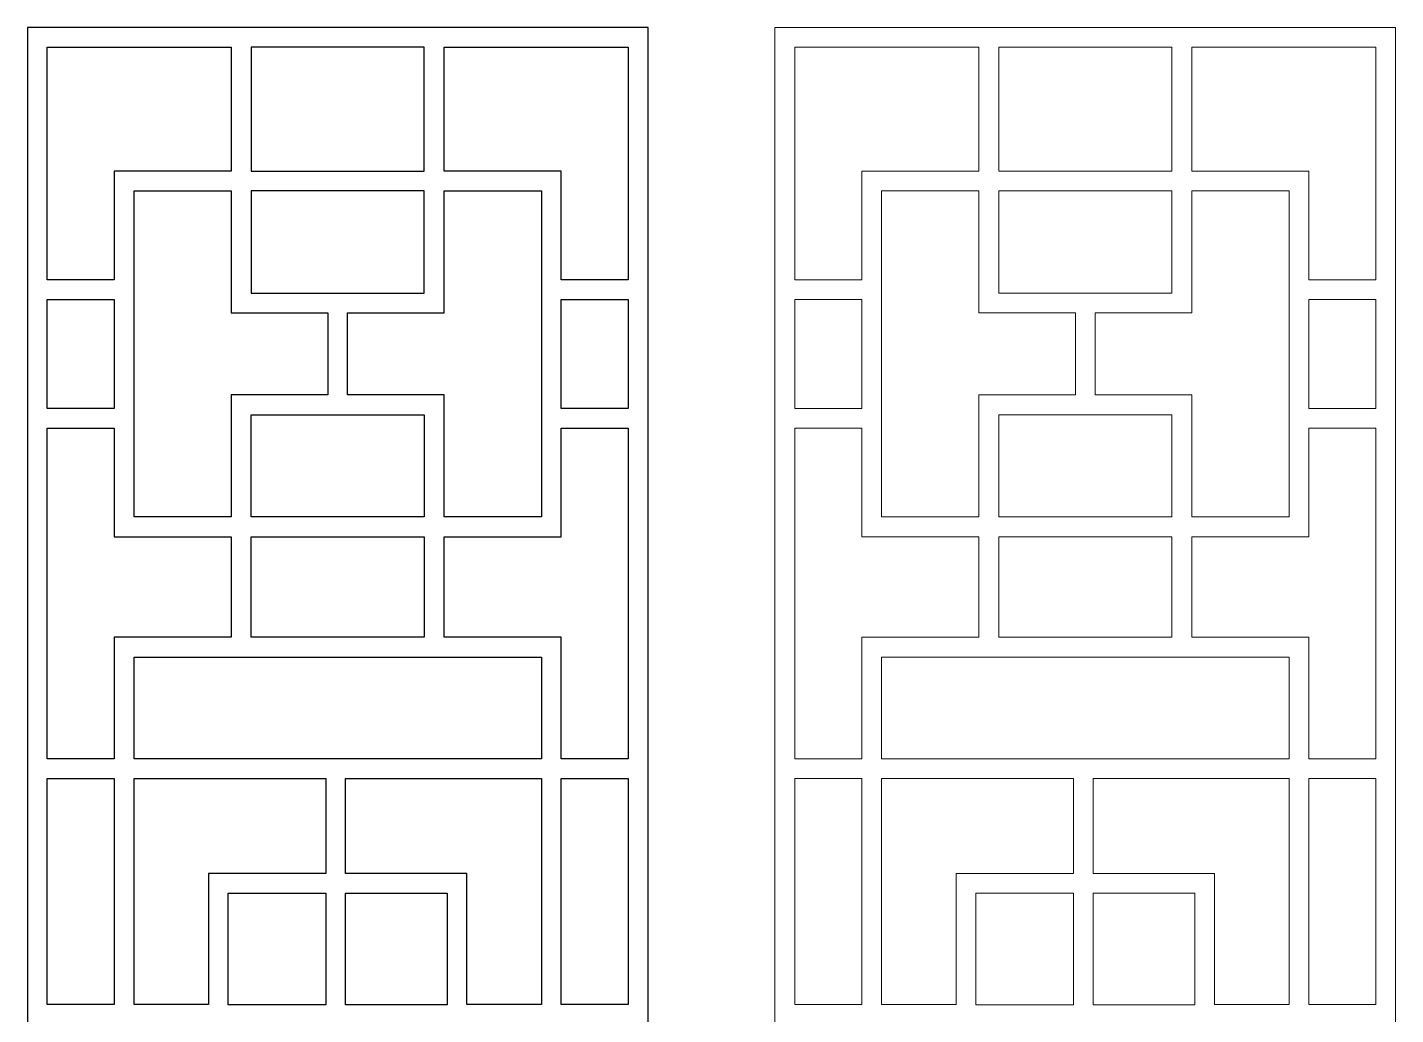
# Model space of a CAD drawing. Header units: centimetres. Extents: x -8.5 to 8.1, y -13.5 to 14.1.
# Drawn here: x -8.53 to 8.13, y 2.08 to 14.09 of the extents above; entities that cross this region are included whole.
import ezdxf

# ---------------------------------------------------------------- set-up
doc = ezdxf.new("R2010")
doc.units = ezdxf.units.CM
doc.header["$MEASUREMENT"] = 0
doc.layers.add('layer 1', color=7, linetype='Continuous')

msp = doc.modelspace()

# ---------------------------------------------------------------- linework, layer by layer
at = {"layer": 'layer 1', "color": 177}
for points, knots in [([(-8.53212, 14.08706), (-8.53212, 14.08706), (-0.97541, 14.08706), (-0.97541, 14.08706), (-0.97541, 14.08706), (-0.97541, 4.20675), (-0.97541, -3.57811), (-0.97541, -13.45845), (-0.97541, -13.45845), (-0.97541, -13.45845), (-8.53212, -13.45845), (-8.53212, -13.45845), (-8.53212, -13.45845), (-8.53212, -3.57811), (-8.53212, 4.20675), (-8.53212, 14.08706)], [0, 0, 0, 0, 0.2, 0.2, 0.2, 0.2, 0.4, 0.4, 0.4, 0.4, 0.6, 0.6, 0.6, 0.6, 1, 1, 1, 1]), ([(-8.29104, 11.01751), (-8.29104, 11.01751), (-7.47503, 11.01751), (-7.47503, 11.01751), (-7.47503, 11.01751), (-7.47503, 11.01751), (-7.47503, 12.33679), (-7.47503, 12.33679), (-7.47503, 12.33679), (-7.47503, 12.33679), (-6.04901, 12.33679), (-6.04901, 12.33679), (-6.04901, 12.33679), (-6.04901, 12.33679), (-6.04901, 13.84685), (-6.04901, 13.84685), (-6.04901, 13.84685), (-6.04901, 13.84685), (-8.29104, 13.84685), (-8.29104, 13.84685), (-8.29104, 13.84685), (-8.29104, 13.84685), (-8.29104, 11.01751), (-8.29104, 11.01751)], [0, 0, 0, 0, 0.14285714, 0.14285714, 0.14285714, 0.14285714, 0.28571429, 0.28571429, 0.28571429, 0.28571429, 0.42857143, 0.42857143, 0.42857143, 0.42857143, 0.57142857, 0.57142857, 0.57142857, 0.57142857, 0.71428571, 0.71428571, 0.71428571, 0.71428571, 1, 1, 1, 1]), ([(-3.6997, 13.84685), (-3.6997, 13.84685), (-3.6997, 12.33679), (-3.6997, 12.33679), (-3.6997, 12.33679), (-3.6997, 12.33679), (-5.80776, 12.33679), (-5.80776, 12.33679), (-5.80776, 12.33679), (-5.80776, 12.33679), (-5.80776, 13.84685), (-5.80776, 13.84685), (-5.80776, 13.84685), (-5.80776, 13.84685), (-3.6997, 13.84685), (-3.6997, 13.84685)], [0, 0, 0, 0, 0.2, 0.2, 0.2, 0.2, 0.4, 0.4, 0.4, 0.4, 0.6, 0.6, 0.6, 0.6, 1, 1, 1, 1]), ([(-2.03262, 11.01751), (-2.03262, 11.01751), (-1.21666, 11.01751), (-1.21666, 11.01751), (-1.21666, 11.01751), (-1.21666, 11.01751), (-1.21666, 13.84685), (-1.21666, 13.84685), (-1.21666, 13.84685), (-1.21666, 13.84685), (-3.4586, 13.84685), (-3.4586, 13.84685), (-3.4586, 13.84685), (-3.4586, 13.84685), (-3.4586, 12.33679), (-3.4586, 12.33679), (-3.4586, 12.33679), (-3.4586, 12.33679), (-2.03262, 12.33679), (-2.03262, 12.33679), (-2.03262, 12.33679), (-2.03262, 12.33679), (-2.03262, 11.01751), (-2.03262, 11.01751)], [0, 0, 0, 0, 0.14285714, 0.14285714, 0.14285714, 0.14285714, 0.28571429, 0.28571429, 0.28571429, 0.28571429, 0.42857143, 0.42857143, 0.42857143, 0.42857143, 0.57142857, 0.57142857, 0.57142857, 0.57142857, 0.71428571, 0.71428571, 0.71428571, 0.71428571, 1, 1, 1, 1]), ([(-4.87432, 9.61466), (-4.87432, 9.61466), (-4.87432, 10.6125), (-4.87432, 10.6125), (-4.87432, 10.6125), (-4.87432, 10.6125), (-6.04901, 10.6125), (-6.04901, 10.6125), (-6.04901, 10.6125), (-6.04901, 10.6125), (-6.04901, 12.09655), (-6.04901, 12.09655), (-6.04901, 12.09655), (-6.04901, 12.09655), (-7.23379, 12.09655), (-7.23379, 12.09655), (-7.23379, 12.09655), (-7.23379, 12.09655), (-7.23379, 8.1305), (-7.23379, 8.1305), (-7.23379, 8.1305), (-7.23379, 8.1305), (-6.04901, 8.1305), (-6.04901, 8.1305), (-6.04901, 8.1305), (-6.04901, 8.1305), (-6.04901, 9.61466), (-6.04901, 9.61466), (-6.04901, 9.61466), (-6.04901, 9.61466), (-4.87432, 9.61466), (-4.87432, 9.61466)], [0, 0, 0, 0, 0.11111111, 0.11111111, 0.11111111, 0.11111111, 0.22222222, 0.22222222, 0.22222222, 0.22222222, 0.33333333, 0.33333333, 0.33333333, 0.33333333, 0.44444444, 0.44444444, 0.44444444, 0.44444444, 0.55555556, 0.55555556, 0.55555556, 0.55555556, 0.66666667, 0.66666667, 0.66666667, 0.66666667, 0.77777778, 0.77777778, 0.77777778, 0.77777778, 1, 1, 1, 1]), ([(-3.6997, 12.09655), (-3.6997, 12.09655), (-3.6997, 10.85277), (-3.6997, 10.85277), (-3.6997, 10.85277), (-3.6997, 10.85277), (-5.80776, 10.85277), (-5.80776, 10.85277), (-5.80776, 10.85277), (-5.80776, 10.85277), (-5.80776, 12.09655), (-5.80776, 12.09655), (-5.80776, 12.09655), (-5.80776, 12.09655), (-3.6997, 12.09655), (-3.6997, 12.09655)], [0, 0, 0, 0, 0.2, 0.2, 0.2, 0.2, 0.4, 0.4, 0.4, 0.4, 0.6, 0.6, 0.6, 0.6, 1, 1, 1, 1]), ([(-4.6331, 10.6125), (-4.6331, 10.6125), (-4.6331, 9.61466), (-4.6331, 9.61466), (-4.6331, 9.61466), (-4.6331, 9.61466), (-3.4586, 9.61466), (-3.4586, 9.61466), (-3.4586, 9.61466), (-3.4586, 9.61466), (-3.4586, 8.1305), (-3.4586, 8.1305), (-3.4586, 8.1305), (-3.4586, 8.1305), (-2.27363, 8.1305), (-2.27363, 8.1305), (-2.27363, 8.1305), (-2.27363, 8.1305), (-2.27363, 12.09655), (-2.27363, 12.09655), (-2.27363, 12.09655), (-2.27363, 12.09655), (-3.4586, 12.09655), (-3.4586, 12.09655), (-3.4586, 12.09655), (-3.4586, 12.09655), (-3.4586, 10.6125), (-3.4586, 10.6125), (-3.4586, 10.6125), (-3.4586, 10.6125), (-4.6331, 10.6125), (-4.6331, 10.6125)], [0, 0, 0, 0, 0.11111111, 0.11111111, 0.11111111, 0.11111111, 0.22222222, 0.22222222, 0.22222222, 0.22222222, 0.33333333, 0.33333333, 0.33333333, 0.33333333, 0.44444444, 0.44444444, 0.44444444, 0.44444444, 0.55555556, 0.55555556, 0.55555556, 0.55555556, 0.66666667, 0.66666667, 0.66666667, 0.66666667, 0.77777778, 0.77777778, 0.77777778, 0.77777778, 1, 1, 1, 1]), ([(-7.47503, 10.77727), (-7.47503, 10.77727), (-8.29104, 10.77727), (-8.29104, 10.77727), (-8.29104, 10.77727), (-8.29104, 10.77727), (-8.29104, 9.44987), (-8.29104, 9.44987), (-8.29104, 9.44987), (-8.29104, 9.44987), (-7.47503, 9.44987), (-7.47503, 9.44987), (-7.47503, 9.44987), (-7.47503, 9.44987), (-7.47503, 10.77727), (-7.47503, 10.77727)], [0, 0, 0, 0, 0.2, 0.2, 0.2, 0.2, 0.4, 0.4, 0.4, 0.4, 0.6, 0.6, 0.6, 0.6, 1, 1, 1, 1]), ([(-1.21666, 10.77727), (-1.21666, 10.77727), (-2.03262, 10.77727), (-2.03262, 10.77727), (-2.03262, 10.77727), (-2.03262, 10.77727), (-2.03262, 9.44987), (-2.03262, 9.44987), (-2.03262, 9.44987), (-2.03262, 9.44987), (-1.21666, 9.44987), (-1.21666, 9.44987), (-1.21666, 9.44987), (-1.21666, 9.44987), (-1.21666, 10.77727), (-1.21666, 10.77727)], [0, 0, 0, 0, 0.2, 0.2, 0.2, 0.2, 0.4, 0.4, 0.4, 0.4, 0.6, 0.6, 0.6, 0.6, 1, 1, 1, 1]), ([(-3.6997, 8.1305), (-3.6997, 8.1305), (-3.6997, 9.37438), (-3.6997, 9.37438), (-3.6997, 9.37438), (-3.6997, 9.37438), (-5.80776, 9.37438), (-5.80776, 9.37438), (-5.80776, 9.37438), (-5.80776, 9.37438), (-5.80776, 8.1305), (-5.80776, 8.1305), (-5.80776, 8.1305), (-5.80776, 8.1305), (-3.6997, 8.1305), (-3.6997, 8.1305)], [0, 0, 0, 0, 0.2, 0.2, 0.2, 0.2, 0.4, 0.4, 0.4, 0.4, 0.6, 0.6, 0.6, 0.6, 1, 1, 1, 1]), ([(-8.29104, 5.18835), (-8.29104, 5.18835), (-7.47503, 5.18835), (-7.47503, 5.18835), (-7.47503, 5.18835), (-7.47503, 5.18835), (-7.47503, 6.66656), (-7.47503, 6.66656), (-7.47503, 6.66656), (-7.47503, 6.66656), (-6.04901, 6.66656), (-6.04901, 6.66656), (-6.04901, 6.66656), (-6.04901, 6.66656), (-6.04901, 7.89036), (-6.04901, 7.89036), (-6.04901, 7.89036), (-6.04901, 7.89036), (-7.47503, 7.89036), (-7.47503, 7.89036), (-7.47503, 7.89036), (-7.47503, 7.89036), (-7.47503, 9.20963), (-7.47503, 9.20963), (-7.47503, 9.20963), (-7.47503, 9.20963), (-8.29104, 9.20963), (-8.29104, 9.20963), (-8.29104, 9.20963), (-8.29104, 9.20963), (-8.29104, 5.18835), (-8.29104, 5.18835)], [0, 0, 0, 0, 0.11111111, 0.11111111, 0.11111111, 0.11111111, 0.22222222, 0.22222222, 0.22222222, 0.22222222, 0.33333333, 0.33333333, 0.33333333, 0.33333333, 0.44444444, 0.44444444, 0.44444444, 0.44444444, 0.55555556, 0.55555556, 0.55555556, 0.55555556, 0.66666667, 0.66666667, 0.66666667, 0.66666667, 0.77777778, 0.77777778, 0.77777778, 0.77777778, 1, 1, 1, 1]), ([(-2.03262, 5.18835), (-2.03262, 5.18835), (-1.21666, 5.18835), (-1.21666, 5.18835), (-1.21666, 5.18835), (-1.21666, 5.18835), (-1.21666, 9.20963), (-1.21666, 9.20963), (-1.21666, 9.20963), (-1.21666, 9.20963), (-2.03262, 9.20963), (-2.03262, 9.20963), (-2.03262, 9.20963), (-2.03262, 9.20963), (-2.03262, 7.89036), (-2.03262, 7.89036), (-2.03262, 7.89036), (-2.03262, 7.89036), (-3.4586, 7.89036), (-3.4586, 7.89036), (-3.4586, 7.89036), (-3.4586, 7.89036), (-3.4586, 6.66656), (-3.4586, 6.66656), (-3.4586, 6.66656), (-3.4586, 6.66656), (-2.03262, 6.66656), (-2.03262, 6.66656), (-2.03262, 6.66656), (-2.03262, 6.66656), (-2.03262, 5.18835), (-2.03262, 5.18835)], [0, 0, 0, 0, 0.11111111, 0.11111111, 0.11111111, 0.11111111, 0.22222222, 0.22222222, 0.22222222, 0.22222222, 0.33333333, 0.33333333, 0.33333333, 0.33333333, 0.44444444, 0.44444444, 0.44444444, 0.44444444, 0.55555556, 0.55555556, 0.55555556, 0.55555556, 0.66666667, 0.66666667, 0.66666667, 0.66666667, 0.77777778, 0.77777778, 0.77777778, 0.77777778, 1, 1, 1, 1]), ([(-3.6997, 6.66656), (-3.6997, 6.66656), (-3.6997, 7.89036), (-3.6997, 7.89036), (-3.6997, 7.89036), (-3.6997, 7.89036), (-5.80776, 7.89036), (-5.80776, 7.89036), (-5.80776, 7.89036), (-5.80776, 7.89036), (-5.80776, 6.66656), (-5.80776, 6.66656), (-5.80776, 6.66656), (-5.80776, 6.66656), (-3.6997, 6.66656), (-3.6997, 6.66656)], [0, 0, 0, 0, 0.2, 0.2, 0.2, 0.2, 0.4, 0.4, 0.4, 0.4, 0.6, 0.6, 0.6, 0.6, 1, 1, 1, 1]), ([(-7.23379, 5.18835), (-7.23379, 5.18835), (-2.27363, 5.18835), (-2.27363, 5.18835), (-2.27363, 5.18835), (-2.27363, 5.18835), (-2.27363, 6.42639), (-2.27363, 6.42639), (-2.27363, 6.42639), (-2.27363, 6.42639), (-7.23379, 6.42639), (-7.23379, 6.42639), (-7.23379, 6.42639), (-7.23379, 6.42639), (-7.23379, 5.18835), (-7.23379, 5.18835)], [0, 0, 0, 0, 0.2, 0.2, 0.2, 0.2, 0.4, 0.4, 0.4, 0.4, 0.6, 0.6, 0.6, 0.6, 1, 1, 1, 1]), ([(-8.29104, 2.19755), (-8.29104, 2.19755), (-7.47503, 2.19755), (-7.47503, 2.19755), (-7.47503, 2.19755), (-7.47503, 2.19755), (-7.47503, 4.94811), (-7.47503, 4.94811), (-7.47503, 4.94811), (-7.47503, 4.94811), (-8.29104, 4.94811), (-8.29104, 4.94811), (-8.29104, 4.94811), (-8.29104, 4.94811), (-8.29104, 2.19755), (-8.29104, 2.19755)], [0, 0, 0, 0, 0.2, 0.2, 0.2, 0.2, 0.4, 0.4, 0.4, 0.4, 0.6, 0.6, 0.6, 0.6, 1, 1, 1, 1]), ([(-4.89748, 3.7926), (-4.89748, 3.7926), (-4.89748, 4.94811), (-4.89748, 4.94811), (-4.89748, 4.94811), (-4.89748, 4.94811), (-7.23379, 4.94811), (-7.23379, 4.94811), (-7.23379, 4.94811), (-7.23379, 4.94811), (-7.23379, 2.19755), (-7.23379, 2.19755), (-7.23379, 2.19755), (-7.23379, 2.19755), (-6.32761, 2.19755), (-6.32761, 2.19755), (-6.32761, 2.19755), (-6.32761, 2.19755), (-6.32761, 3.7926), (-6.32761, 3.7926), (-6.32761, 3.7926), (-6.32761, 3.7926), (-4.89748, 3.7926), (-4.89748, 3.7926)], [0, 0, 0, 0, 0.14285714, 0.14285714, 0.14285714, 0.14285714, 0.28571429, 0.28571429, 0.28571429, 0.28571429, 0.42857143, 0.42857143, 0.42857143, 0.42857143, 0.57142857, 0.57142857, 0.57142857, 0.57142857, 0.71428571, 0.71428571, 0.71428571, 0.71428571, 1, 1, 1, 1]), ([(-4.65769, 4.94811), (-4.65769, 4.94811), (-4.65769, 3.7926), (-4.65769, 3.7926), (-4.65769, 3.7926), (-4.65769, 3.7926), (-3.17986, 3.7926), (-3.17986, 3.7926), (-3.17986, 3.7926), (-3.17986, 3.7926), (-3.17986, 2.19755), (-3.17986, 2.19755), (-3.17986, 2.19755), (-3.17986, 2.19755), (-2.27363, 2.19755), (-2.27363, 2.19755), (-2.27363, 2.19755), (-2.27363, 2.19755), (-2.27363, 4.94811), (-2.27363, 4.94811), (-2.27363, 4.94811), (-2.27363, 4.94811), (-4.65769, 4.94811), (-4.65769, 4.94811)], [0, 0, 0, 0, 0.14285714, 0.14285714, 0.14285714, 0.14285714, 0.28571429, 0.28571429, 0.28571429, 0.28571429, 0.42857143, 0.42857143, 0.42857143, 0.42857143, 0.57142857, 0.57142857, 0.57142857, 0.57142857, 0.71428571, 0.71428571, 0.71428571, 0.71428571, 1, 1, 1, 1]), ([(-2.03262, 2.19755), (-2.03262, 2.19755), (-1.21666, 2.19755), (-1.21666, 2.19755), (-1.21666, 2.19755), (-1.21666, 2.19755), (-1.21666, 4.94811), (-1.21666, 4.94811), (-1.21666, 4.94811), (-1.21666, 4.94811), (-2.03262, 4.94811), (-2.03262, 4.94811), (-2.03262, 4.94811), (-2.03262, 4.94811), (-2.03262, 2.19755), (-2.03262, 2.19755)], [0, 0, 0, 0, 0.2, 0.2, 0.2, 0.2, 0.4, 0.4, 0.4, 0.4, 0.6, 0.6, 0.6, 0.6, 1, 1, 1, 1]), ([(-6.08647, 2.1942), (-6.08647, 2.1942), (-4.89748, 2.1942), (-4.89748, 2.1942), (-4.89748, 2.1942), (-4.89748, 2.1942), (-4.89748, 3.55236), (-4.89748, 3.55236), (-4.89748, 3.55236), (-4.89748, 3.55236), (-6.08647, 3.55236), (-6.08647, 3.55236), (-6.08647, 3.55236), (-6.08647, 3.55236), (-6.08647, 2.1942), (-6.08647, 2.1942)], [0, 0, 0, 0, 0.2, 0.2, 0.2, 0.2, 0.4, 0.4, 0.4, 0.4, 0.6, 0.6, 0.6, 0.6, 1, 1, 1, 1]), ([(-4.65769, 3.55236), (-4.65769, 3.55236), (-4.65769, 2.1942), (-4.65769, 2.1942), (-4.65769, 2.1942), (-4.65769, 2.1942), (-3.42108, 2.1942), (-3.42108, 2.1942), (-3.42108, 2.1942), (-3.42108, 2.1942), (-3.42108, 3.55236), (-3.42108, 3.55236), (-3.42108, 3.55236), (-3.42108, 3.55236), (-4.65769, 3.55236), (-4.65769, 3.55236)], [0, 0, 0, 0, 0.2, 0.2, 0.2, 0.2, 0.4, 0.4, 0.4, 0.4, 0.6, 0.6, 0.6, 0.6, 1, 1, 1, 1])]:
    msp.add_open_spline(points, degree=3, knots=knots, dxfattribs=at)
at = {"layer": 'layer 1', "color": 242, "lineweight": 9}
for points, knots in [([(0.56927, 14.08706), (0.56927, 14.08706), (8.12598, 14.08706), (8.12598, 14.08706), (8.12598, 14.08706), (8.12598, 4.20675), (8.12598, -3.57811), (8.12598, -13.45845), (8.12598, -13.45845), (8.12598, -13.45845), (0.56927, -13.45845), (0.56927, -13.45845), (0.56927, -13.45845), (0.56927, -3.57811), (0.56927, 4.20675), (0.56927, 14.08706)], [0, 0, 0, 0, 0.2, 0.2, 0.2, 0.2, 0.4, 0.4, 0.4, 0.4, 0.6, 0.6, 0.6, 0.6, 1, 1, 1, 1]), ([(0.81035, 11.01751), (0.81035, 11.01751), (1.62636, 11.01751), (1.62636, 11.01751), (1.62636, 11.01751), (1.62636, 11.01751), (1.62636, 12.33679), (1.62636, 12.33679), (1.62636, 12.33679), (1.62636, 12.33679), (3.05238, 12.33679), (3.05238, 12.33679), (3.05238, 12.33679), (3.05238, 12.33679), (3.05238, 13.84685), (3.05238, 13.84685), (3.05238, 13.84685), (3.05238, 13.84685), (0.81035, 13.84685), (0.81035, 13.84685), (0.81035, 13.84685), (0.81035, 13.84685), (0.81035, 11.01751), (0.81035, 11.01751)], [0, 0, 0, 0, 0.14285714, 0.14285714, 0.14285714, 0.14285714, 0.28571429, 0.28571429, 0.28571429, 0.28571429, 0.42857143, 0.42857143, 0.42857143, 0.42857143, 0.57142857, 0.57142857, 0.57142857, 0.57142857, 0.71428571, 0.71428571, 0.71428571, 0.71428571, 1, 1, 1, 1]), ([(5.40169, 13.84685), (5.40169, 13.84685), (5.40169, 12.33679), (5.40169, 12.33679), (5.40169, 12.33679), (5.40169, 12.33679), (3.29363, 12.33679), (3.29363, 12.33679), (3.29363, 12.33679), (3.29363, 12.33679), (3.29363, 13.84685), (3.29363, 13.84685), (3.29363, 13.84685), (3.29363, 13.84685), (5.40169, 13.84685), (5.40169, 13.84685)], [0, 0, 0, 0, 0.2, 0.2, 0.2, 0.2, 0.4, 0.4, 0.4, 0.4, 0.6, 0.6, 0.6, 0.6, 1, 1, 1, 1]), ([(7.06877, 11.01751), (7.06877, 11.01751), (7.88473, 11.01751), (7.88473, 11.01751), (7.88473, 11.01751), (7.88473, 11.01751), (7.88473, 13.84685), (7.88473, 13.84685), (7.88473, 13.84685), (7.88473, 13.84685), (5.64279, 13.84685), (5.64279, 13.84685), (5.64279, 13.84685), (5.64279, 13.84685), (5.64279, 12.33679), (5.64279, 12.33679), (5.64279, 12.33679), (5.64279, 12.33679), (7.06877, 12.33679), (7.06877, 12.33679), (7.06877, 12.33679), (7.06877, 12.33679), (7.06877, 11.01751), (7.06877, 11.01751)], [0, 0, 0, 0, 0.14285714, 0.14285714, 0.14285714, 0.14285714, 0.28571429, 0.28571429, 0.28571429, 0.28571429, 0.42857143, 0.42857143, 0.42857143, 0.42857143, 0.57142857, 0.57142857, 0.57142857, 0.57142857, 0.71428571, 0.71428571, 0.71428571, 0.71428571, 1, 1, 1, 1]), ([(4.22707, 9.61466), (4.22707, 9.61466), (4.22707, 10.6125), (4.22707, 10.6125), (4.22707, 10.6125), (4.22707, 10.6125), (3.05238, 10.6125), (3.05238, 10.6125), (3.05238, 10.6125), (3.05238, 10.6125), (3.05238, 12.09655), (3.05238, 12.09655), (3.05238, 12.09655), (3.05238, 12.09655), (1.8676, 12.09655), (1.8676, 12.09655), (1.8676, 12.09655), (1.8676, 12.09655), (1.8676, 8.1305), (1.8676, 8.1305), (1.8676, 8.1305), (1.8676, 8.1305), (3.05238, 8.1305), (3.05238, 8.1305), (3.05238, 8.1305), (3.05238, 8.1305), (3.05238, 9.61466), (3.05238, 9.61466), (3.05238, 9.61466), (3.05238, 9.61466), (4.22707, 9.61466), (4.22707, 9.61466)], [0, 0, 0, 0, 0.11111111, 0.11111111, 0.11111111, 0.11111111, 0.22222222, 0.22222222, 0.22222222, 0.22222222, 0.33333333, 0.33333333, 0.33333333, 0.33333333, 0.44444444, 0.44444444, 0.44444444, 0.44444444, 0.55555556, 0.55555556, 0.55555556, 0.55555556, 0.66666667, 0.66666667, 0.66666667, 0.66666667, 0.77777778, 0.77777778, 0.77777778, 0.77777778, 1, 1, 1, 1]), ([(5.40169, 12.09655), (5.40169, 12.09655), (5.40169, 10.85277), (5.40169, 10.85277), (5.40169, 10.85277), (5.40169, 10.85277), (3.29363, 10.85277), (3.29363, 10.85277), (3.29363, 10.85277), (3.29363, 10.85277), (3.29363, 12.09655), (3.29363, 12.09655), (3.29363, 12.09655), (3.29363, 12.09655), (5.40169, 12.09655), (5.40169, 12.09655)], [0, 0, 0, 0, 0.2, 0.2, 0.2, 0.2, 0.4, 0.4, 0.4, 0.4, 0.6, 0.6, 0.6, 0.6, 1, 1, 1, 1]), ([(4.46829, 10.6125), (4.46829, 10.6125), (4.46829, 9.61466), (4.46829, 9.61466), (4.46829, 9.61466), (4.46829, 9.61466), (5.64279, 9.61466), (5.64279, 9.61466), (5.64279, 9.61466), (5.64279, 9.61466), (5.64279, 8.1305), (5.64279, 8.1305), (5.64279, 8.1305), (5.64279, 8.1305), (6.82776, 8.1305), (6.82776, 8.1305), (6.82776, 8.1305), (6.82776, 8.1305), (6.82776, 12.09655), (6.82776, 12.09655), (6.82776, 12.09655), (6.82776, 12.09655), (5.64279, 12.09655), (5.64279, 12.09655), (5.64279, 12.09655), (5.64279, 12.09655), (5.64279, 10.6125), (5.64279, 10.6125), (5.64279, 10.6125), (5.64279, 10.6125), (4.46829, 10.6125), (4.46829, 10.6125)], [0, 0, 0, 0, 0.11111111, 0.11111111, 0.11111111, 0.11111111, 0.22222222, 0.22222222, 0.22222222, 0.22222222, 0.33333333, 0.33333333, 0.33333333, 0.33333333, 0.44444444, 0.44444444, 0.44444444, 0.44444444, 0.55555556, 0.55555556, 0.55555556, 0.55555556, 0.66666667, 0.66666667, 0.66666667, 0.66666667, 0.77777778, 0.77777778, 0.77777778, 0.77777778, 1, 1, 1, 1]), ([(1.62636, 10.77727), (1.62636, 10.77727), (0.81035, 10.77727), (0.81035, 10.77727), (0.81035, 10.77727), (0.81035, 10.77727), (0.81035, 9.44987), (0.81035, 9.44987), (0.81035, 9.44987), (0.81035, 9.44987), (1.62636, 9.44987), (1.62636, 9.44987), (1.62636, 9.44987), (1.62636, 9.44987), (1.62636, 10.77727), (1.62636, 10.77727)], [0, 0, 0, 0, 0.2, 0.2, 0.2, 0.2, 0.4, 0.4, 0.4, 0.4, 0.6, 0.6, 0.6, 0.6, 1, 1, 1, 1]), ([(7.88473, 10.77727), (7.88473, 10.77727), (7.06877, 10.77727), (7.06877, 10.77727), (7.06877, 10.77727), (7.06877, 10.77727), (7.06877, 9.44987), (7.06877, 9.44987), (7.06877, 9.44987), (7.06877, 9.44987), (7.88473, 9.44987), (7.88473, 9.44987), (7.88473, 9.44987), (7.88473, 9.44987), (7.88473, 10.77727), (7.88473, 10.77727)], [0, 0, 0, 0, 0.2, 0.2, 0.2, 0.2, 0.4, 0.4, 0.4, 0.4, 0.6, 0.6, 0.6, 0.6, 1, 1, 1, 1]), ([(5.40169, 8.1305), (5.40169, 8.1305), (5.40169, 9.37438), (5.40169, 9.37438), (5.40169, 9.37438), (5.40169, 9.37438), (3.29363, 9.37438), (3.29363, 9.37438), (3.29363, 9.37438), (3.29363, 9.37438), (3.29363, 8.1305), (3.29363, 8.1305), (3.29363, 8.1305), (3.29363, 8.1305), (5.40169, 8.1305), (5.40169, 8.1305)], [0, 0, 0, 0, 0.2, 0.2, 0.2, 0.2, 0.4, 0.4, 0.4, 0.4, 0.6, 0.6, 0.6, 0.6, 1, 1, 1, 1]), ([(0.81035, 5.18835), (0.81035, 5.18835), (1.62636, 5.18835), (1.62636, 5.18835), (1.62636, 5.18835), (1.62636, 5.18835), (1.62636, 6.66656), (1.62636, 6.66656), (1.62636, 6.66656), (1.62636, 6.66656), (3.05238, 6.66656), (3.05238, 6.66656), (3.05238, 6.66656), (3.05238, 6.66656), (3.05238, 7.89036), (3.05238, 7.89036), (3.05238, 7.89036), (3.05238, 7.89036), (1.62636, 7.89036), (1.62636, 7.89036), (1.62636, 7.89036), (1.62636, 7.89036), (1.62636, 9.20963), (1.62636, 9.20963), (1.62636, 9.20963), (1.62636, 9.20963), (0.81035, 9.20963), (0.81035, 9.20963), (0.81035, 9.20963), (0.81035, 9.20963), (0.81035, 5.18835), (0.81035, 5.18835)], [0, 0, 0, 0, 0.11111111, 0.11111111, 0.11111111, 0.11111111, 0.22222222, 0.22222222, 0.22222222, 0.22222222, 0.33333333, 0.33333333, 0.33333333, 0.33333333, 0.44444444, 0.44444444, 0.44444444, 0.44444444, 0.55555556, 0.55555556, 0.55555556, 0.55555556, 0.66666667, 0.66666667, 0.66666667, 0.66666667, 0.77777778, 0.77777778, 0.77777778, 0.77777778, 1, 1, 1, 1]), ([(7.06877, 5.18835), (7.06877, 5.18835), (7.88473, 5.18835), (7.88473, 5.18835), (7.88473, 5.18835), (7.88473, 5.18835), (7.88473, 9.20963), (7.88473, 9.20963), (7.88473, 9.20963), (7.88473, 9.20963), (7.06877, 9.20963), (7.06877, 9.20963), (7.06877, 9.20963), (7.06877, 9.20963), (7.06877, 7.89036), (7.06877, 7.89036), (7.06877, 7.89036), (7.06877, 7.89036), (5.64279, 7.89036), (5.64279, 7.89036), (5.64279, 7.89036), (5.64279, 7.89036), (5.64279, 6.66656), (5.64279, 6.66656), (5.64279, 6.66656), (5.64279, 6.66656), (7.06877, 6.66656), (7.06877, 6.66656), (7.06877, 6.66656), (7.06877, 6.66656), (7.06877, 5.18835), (7.06877, 5.18835)], [0, 0, 0, 0, 0.11111111, 0.11111111, 0.11111111, 0.11111111, 0.22222222, 0.22222222, 0.22222222, 0.22222222, 0.33333333, 0.33333333, 0.33333333, 0.33333333, 0.44444444, 0.44444444, 0.44444444, 0.44444444, 0.55555556, 0.55555556, 0.55555556, 0.55555556, 0.66666667, 0.66666667, 0.66666667, 0.66666667, 0.77777778, 0.77777778, 0.77777778, 0.77777778, 1, 1, 1, 1]), ([(5.40169, 6.66656), (5.40169, 6.66656), (5.40169, 7.89036), (5.40169, 7.89036), (5.40169, 7.89036), (5.40169, 7.89036), (3.29363, 7.89036), (3.29363, 7.89036), (3.29363, 7.89036), (3.29363, 7.89036), (3.29363, 6.66656), (3.29363, 6.66656), (3.29363, 6.66656), (3.29363, 6.66656), (5.40169, 6.66656), (5.40169, 6.66656)], [0, 0, 0, 0, 0.2, 0.2, 0.2, 0.2, 0.4, 0.4, 0.4, 0.4, 0.6, 0.6, 0.6, 0.6, 1, 1, 1, 1]), ([(1.8676, 5.18835), (1.8676, 5.18835), (6.82776, 5.18835), (6.82776, 5.18835), (6.82776, 5.18835), (6.82776, 5.18835), (6.82776, 6.42639), (6.82776, 6.42639), (6.82776, 6.42639), (6.82776, 6.42639), (1.8676, 6.42639), (1.8676, 6.42639), (1.8676, 6.42639), (1.8676, 6.42639), (1.8676, 5.18835), (1.8676, 5.18835)], [0, 0, 0, 0, 0.2, 0.2, 0.2, 0.2, 0.4, 0.4, 0.4, 0.4, 0.6, 0.6, 0.6, 0.6, 1, 1, 1, 1]), ([(0.81035, 2.19755), (0.81035, 2.19755), (1.62636, 2.19755), (1.62636, 2.19755), (1.62636, 2.19755), (1.62636, 2.19755), (1.62636, 4.94811), (1.62636, 4.94811), (1.62636, 4.94811), (1.62636, 4.94811), (0.81035, 4.94811), (0.81035, 4.94811), (0.81035, 4.94811), (0.81035, 4.94811), (0.81035, 2.19755), (0.81035, 2.19755)], [0, 0, 0, 0, 0.2, 0.2, 0.2, 0.2, 0.4, 0.4, 0.4, 0.4, 0.6, 0.6, 0.6, 0.6, 1, 1, 1, 1]), ([(4.20391, 3.7926), (4.20391, 3.7926), (4.20391, 4.94811), (4.20391, 4.94811), (4.20391, 4.94811), (4.20391, 4.94811), (1.8676, 4.94811), (1.8676, 4.94811), (1.8676, 4.94811), (1.8676, 4.94811), (1.8676, 2.19755), (1.8676, 2.19755), (1.8676, 2.19755), (1.8676, 2.19755), (2.77378, 2.19755), (2.77378, 2.19755), (2.77378, 2.19755), (2.77378, 2.19755), (2.77378, 3.7926), (2.77378, 3.7926), (2.77378, 3.7926), (2.77378, 3.7926), (4.20391, 3.7926), (4.20391, 3.7926)], [0, 0, 0, 0, 0.14285714, 0.14285714, 0.14285714, 0.14285714, 0.28571429, 0.28571429, 0.28571429, 0.28571429, 0.42857143, 0.42857143, 0.42857143, 0.42857143, 0.57142857, 0.57142857, 0.57142857, 0.57142857, 0.71428571, 0.71428571, 0.71428571, 0.71428571, 1, 1, 1, 1]), ([(4.4437, 4.94811), (4.4437, 4.94811), (4.4437, 3.7926), (4.4437, 3.7926), (4.4437, 3.7926), (4.4437, 3.7926), (5.92153, 3.7926), (5.92153, 3.7926), (5.92153, 3.7926), (5.92153, 3.7926), (5.92153, 2.19755), (5.92153, 2.19755), (5.92153, 2.19755), (5.92153, 2.19755), (6.82776, 2.19755), (6.82776, 2.19755), (6.82776, 2.19755), (6.82776, 2.19755), (6.82776, 4.94811), (6.82776, 4.94811), (6.82776, 4.94811), (6.82776, 4.94811), (4.4437, 4.94811), (4.4437, 4.94811)], [0, 0, 0, 0, 0.14285714, 0.14285714, 0.14285714, 0.14285714, 0.28571429, 0.28571429, 0.28571429, 0.28571429, 0.42857143, 0.42857143, 0.42857143, 0.42857143, 0.57142857, 0.57142857, 0.57142857, 0.57142857, 0.71428571, 0.71428571, 0.71428571, 0.71428571, 1, 1, 1, 1]), ([(7.06877, 2.19755), (7.06877, 2.19755), (7.88473, 2.19755), (7.88473, 2.19755), (7.88473, 2.19755), (7.88473, 2.19755), (7.88473, 4.94811), (7.88473, 4.94811), (7.88473, 4.94811), (7.88473, 4.94811), (7.06877, 4.94811), (7.06877, 4.94811), (7.06877, 4.94811), (7.06877, 4.94811), (7.06877, 2.19755), (7.06877, 2.19755)], [0, 0, 0, 0, 0.2, 0.2, 0.2, 0.2, 0.4, 0.4, 0.4, 0.4, 0.6, 0.6, 0.6, 0.6, 1, 1, 1, 1]), ([(3.01492, 2.1942), (3.01492, 2.1942), (4.20391, 2.1942), (4.20391, 2.1942), (4.20391, 2.1942), (4.20391, 2.1942), (4.20391, 3.55236), (4.20391, 3.55236), (4.20391, 3.55236), (4.20391, 3.55236), (3.01492, 3.55236), (3.01492, 3.55236), (3.01492, 3.55236), (3.01492, 3.55236), (3.01492, 2.1942), (3.01492, 2.1942)], [0, 0, 0, 0, 0.2, 0.2, 0.2, 0.2, 0.4, 0.4, 0.4, 0.4, 0.6, 0.6, 0.6, 0.6, 1, 1, 1, 1]), ([(4.4437, 3.55236), (4.4437, 3.55236), (4.4437, 2.1942), (4.4437, 2.1942), (4.4437, 2.1942), (4.4437, 2.1942), (5.68031, 2.1942), (5.68031, 2.1942), (5.68031, 2.1942), (5.68031, 2.1942), (5.68031, 3.55236), (5.68031, 3.55236), (5.68031, 3.55236), (5.68031, 3.55236), (4.4437, 3.55236), (4.4437, 3.55236)], [0, 0, 0, 0, 0.2, 0.2, 0.2, 0.2, 0.4, 0.4, 0.4, 0.4, 0.6, 0.6, 0.6, 0.6, 1, 1, 1, 1])]:
    msp.add_open_spline(points, degree=3, knots=knots, dxfattribs=at)

doc.saveas('drawing.dxf')
